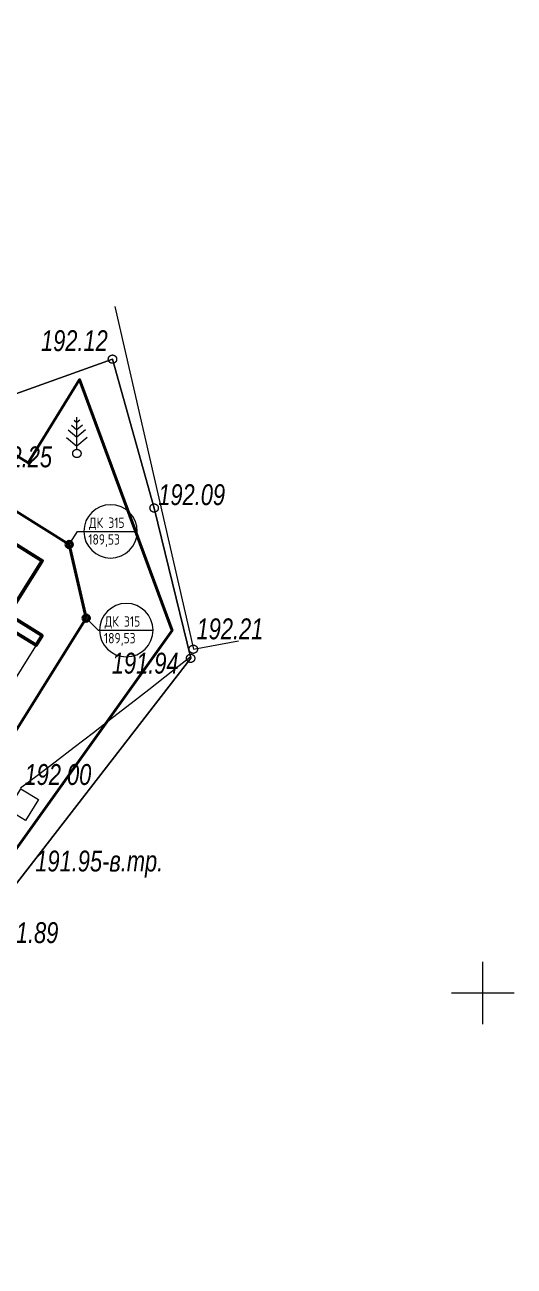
# Model space of a CAD drawing. Header units: millimetres. Extents: x -38151500 to -28914887, y -20564105 to -20349562.
# Drawn here: x -28938374 to -28914887, y -20524360 to -20464738 of the extents above; entities that cross this region are included whole.
import ezdxf
from ezdxf.xclip import XClip

# ---------------------------------------------------------------- set-up
doc = ezdxf.new("R2010")
doc.units = ezdxf.units.MM
doc.header["$MEASUREMENT"] = 0
doc.header["$XCLIPFRAME"] = 0
doc.linetypes.add('Wipeout_Contour', pattern=[1000, 0, -1000])
for name, color, linetype in [('!!! ПОДОСНОВА', 7, 'Continuous'), ('Дренаж', 7, 'Continuous'), ('Дренаж выноски', 7, 'Continuous')]:
    doc.layers.add(name, color=color, linetype=linetype)
for name, color, linetype, lineweight in [('Дренаж выноски_Ном._пера__21', 20, 'Continuous', 13), ('Дренаж_Ном._пера__20', 20, 'Continuous', 40), ('Новый_Defpoints_Ном._пера__16', 16, 'Continuous', 20), ('Новый_ГП_Граница участка_Ном._пера__1', 1, 'Continuous', 40), ('Новый_ГП_Здание сооружение_Ном._пера__22', 22, 'Continuous', 50), ('Чертеж_1_Новофедоровское_снт 28_07$0$tp_отметки_новые_Ном._пера__253', 252, 'Continuous', 18), ('Чертеж_1_Новый_ГП_Топография_Ном._пера__253', 252, 'Continuous', 18), ('Чертеж_1_Новый_Новофедоровское_снт 28_07$0$SETKA_Ном._пера__7', 7, 'Continuous', 18), ('Чертеж_1_Новый_Новофедоровское_снт 28_07$0$tp_Здания_Ном._пера__253', 252, 'Continuous', 18), ('Чертеж_1_Новый_Новофедоровское_снт 28_07$0$tp_Ограждения ДЕР_Ном._пера__253', 252, 'Continuous', 18), ('Чертеж_1_Новый_Новофедоровское_снт 28_07$0$tp_Ограждения мет_Ном._пера__253', 252, 'Continuous', 18), ('Чертеж_1_Новый_Новофедоровское_снт 28_07$0$tp_отметки_новые_Ном._пера__7', 7, 'Continuous', 18), ('Чертеж_1_Новый_Новофедоровское_снт 28_07$0$tp_растительность_Ном._пера__7', 7, 'Continuous', 18), ('Чертеж_1_Новый_Новофедоровское_снт 28_07$0$tp_рельеф_Ном._пера__253', 252, 'Continuous', 18)]:
    doc.layers.add(name, color=color, linetype=linetype, lineweight=lineweight)
doc.styles.add('РЎР“Р•РќР•Р\xa0РР\xa0_РЎРўРР›Р¬_1', font='arial.ttf', dxfattribs={"width": 0.75})
doc.styles.add('РЎР“Р•РќР•Р\xa0РР\xa0_РЎРўРР›Р¬_7', font='')
doc.styles.get('РЎР“Р•РќР•Р\xa0РР\xa0_РЎРўРР›Р¬_7').set_extended_font_data('GOST_type_A')
doc.linetypes.add('МЕЖА', pattern='A,0,[7,РіРµРЅРїРїР»Р°РЅ 2025_06_18 dima РІР°СЂРёР°РЅС‚ 21.Shx,S=39.68254,R=0,X=0,Y=1.38778e-17],-5480,0', length=5480)
doc.linetypes.add('Новофедоровское_снт 28_07$0$l474_2o', pattern='A,0,[3,РіРµРЅРїРїР»Р°РЅ 2025_06_18 dima РІР°СЂРёР°РЅС‚ 21.Shx,S=31.746032,R=0,X=0,Y=0],-5000,0', length=5000)
doc.linetypes.add('Новофедоровское_снт 28_07$0$З ДЕРЕВ', pattern='A,0,[2,РіРµРЅРїРїР»Р°РЅ 2025_06_18 dima РІР°СЂРёР°РЅС‚ 21.Shx,S=19.84127,R=0,X=0,Y=0.2],-2500,0', length=2500)
doc.linetypes.add('Новофедоровское_снт 28_07$0$МЕЖА', pattern='A,0,[5,РіРµРЅРїРїР»Р°РЅ 2025_06_18 dima РІР°СЂРёР°РЅС‚ 21.Shx,S=46.746032,R=0,X=0,Y=6.93889e-18],-6500,0', length=6500)

# ---------------------------------------------------------------- blocks, each defined once
blk = doc.blocks.new('Чертеж_6_1', base_point=(9133613, -7296))
at = {"layer": 'Чертеж_1_Новый_ГП_Топография_Ном._пера__253', "color": 252, "linetype": 'Новофедоровское_снт 28_07$0$МЕЖА', "lineweight": 18, "flags": 128}
for points in [[(-28988586, -20524360), (-28988547, -20524296), (-28978060, -20507196), (-28951890, -20524004), (-28940329, -20507967), (-28930413, -20495163), (-28932167, -20487946), (-28934172, -20480799), (-28939665, -20482761), (-28942520, -20481924), (-28956791, -20473145), (-28946842, -20456936), (-28954451, -20452238), (-28995482, -20519982)], [(-28957617, -20473796), (-28938217, -20485776), (-28935747, -20481776), (-28931307, -20493826), (-28941037, -20507436), (-28940177, -20507996), (-28951537, -20523486), (-28951867, -20524026), (-28952137, -20523856), (-28976617, -20508276), (-28965937, -20491166), (-28967647, -20490046)]]:
    blk.add_lwpolyline(points, close=True, dxfattribs=at)
at = {"layer": 'Чертеж_1_Новый_Новофедоровское_снт 28_07$0$SETKA_Ном._пера__7', "color": 7, "linetype": 'Continuous', "lineweight": 18, "flags": 128}
for points in [[(-28916387, -20512736), (-28916387, -20509736)], [(-28917887, -20511236), (-28914887, -20511236)]]:
    blk.add_lwpolyline(points, dxfattribs=at)
at = {"layer": 'Чертеж_1_Новый_Новофедоровское_снт 28_07$0$tp_Здания_Ном._пера__253', "color": 252, "linetype": 'Continuous', "lineweight": 18, "flags": 128}
blk.add_lwpolyline([(-28938336, -20502952), (-28939179, -20502442), (-28938566, -20501428), (-28937723, -20501938)], close=True, dxfattribs=at)
at = {"layer": 'Чертеж_1_Новый_Новофедоровское_снт 28_07$0$tp_Ограждения ДЕР_Ном._пера__253', "color": 252, "linetype": 'Новофедоровское_снт 28_07$0$З ДЕРЕВ', "lineweight": 18, "flags": 128}
blk.add_lwpolyline([(-28939665, -20482761), (-28934172, -20480799), (-28932166, -20487948), (-28930413, -20495163), (-28940329, -20507967), (-28950087, -20521186), (-28950334, -20521528)], dxfattribs=at)
at = {"layer": 'Чертеж_1_Новый_Новофедоровское_снт 28_07$0$tp_Ограждения мет_Ном._пера__253', "color": 252, "linetype": 'Новофедоровское_снт 28_07$0$l474_2o', "lineweight": 18, "flags": 128}
blk.add_lwpolyline([(-28934060, -20478259), (-28930283, -20494723), (-28928112, -20494321)], dxfattribs=at)
at = {"layer": 'Чертеж_1_Новый_Новофедоровское_снт 28_07$0$tp_отметки_новые_Ном._пера__7', "color": 7, "linetype": 'Continuous', "lineweight": 18}
for centre in [(-28934167, -20480796), (-28935877, -20485326), (-28932167, -20487946), (-28930417, -20495166), (-28930287, -20494726)]:
    blk.add_circle(centre, 200, dxfattribs=at)
at = {"layer": 'Чертеж_1_Новый_Новофедоровское_снт 28_07$0$tp_растительность_Ном._пера__7', "color": 7, "linetype": 'Continuous', "lineweight": 18}
for p, q in [((-28936012, -20483725), (-28935877, -20483838)), ((-28935877, -20485126), (-28935877, -20483576)), ((-28935741, -20483725), (-28935877, -20483838)), ((-28936289, -20484191), (-28935877, -20484537)), ((-28936142, -20483961), (-28935877, -20484183)), ((-28935611, -20483961), (-28935877, -20484183)), ((-28935465, -20484191), (-28935877, -20484537)), ((-28936377, -20484561), (-28935877, -20484981)), ((-28935377, -20484561), (-28935877, -20484981))]:
    blk.add_line(p, q, dxfattribs=at)
blk.add_circle((-28935877, -20485326), 200, dxfattribs=at)
at = {"layer": 'Чертеж_1_Новый_Новофедоровское_снт 28_07$0$tp_рельеф_Ном._пера__253', "color": 252, "linetype": 'Continuous', "lineweight": 18, "flags": 128}
blk.add_lwpolyline([(-28938587, -20501386), (-28937782, -20500788), (-28936916, -20500133), (-28936010, -20499440), (-28935086, -20498728), (-28934166, -20498014), (-28933272, -20497317), (-28932425, -20496655), (-28931648, -20496047), (-28930961, -20495512), (-28930388, -20495068)], dxfattribs=at)
at = {"layer": 'Чертеж_1_Новофедоровское_снт 28_07$0$tp_отметки_новые_Ном._пера__253', "color": 252, "linetype": 'Continuous', "lineweight": 18, "char_height": 1000, "attachment_point": 7, "style": 'РЎР“Р•РќР•Р\xa0РР\xa0_РЎРўРР›Р¬_1'}
for s, insert in [('\\A1;{\\pql;\\fArial|b0|i1|c204|p0;\\W0.750000;192.12}', (-28937597, -20480423)), ('\\A1;{\\pql;\\fArial|b0|i1|c204|p0;\\W0.750000;192.25}', (-28940274, -20486003)), ('\\A1;{\\pql;\\fArial|b0|i1|c204|p0;\\W0.750000;192.09}', (-28931968, -20487820)), ('\\A1;{\\pql;\\fArial|b0|i1|c204|p0;\\W0.750000;192.21}', (-28930131, -20494264)), ('\\A1;{\\pql;\\fArial|b0|i1|c204|p0;\\W0.750000;191.94}', (-28934199, -20495912)), ('\\A1;{\\pql;\\fArial|b0|i1|c204|p0;\\W0.750000;192.00}', (-28938388, -20501260)), ('\\A1;{\\pql;\\fArial|b0|i1|c204|p0;\\W0.750000;191.95-в.тр.}', (-28937871, -20505703)), ('\\A1;{\\pql;\\fArial|b0|i1|c204|p0;\\W0.750000;191.89}', (-28939971, -20508855))]:
    blk.add_mtext(s, dxfattribs=dict(at, insert=insert))
blk = doc.blocks.new('Колонна_9_1', base_point=(-28936243, -20489697))
at = {"color": 254, "linetype": 'Wipeout_Contour', "lineweight": 0, "ltscale": 992770347.1580278}
blk.add_wipeout([(-28936401, -20489697), (-28936401, -20489697), (-28936393, -20489746), (-28936371, -20489790), (-28936336, -20489825), (-28936292, -20489847), (-28936243, -20489855), (-28936243, -20489855), (-28936243, -20489855), (-28936195, -20489847), (-28936151, -20489825), (-28936116, -20489790), (-28936094, -20489746), (-28936086, -20489697), (-28936086, -20489697), (-28936086, -20489697), (-28936094, -20489649), (-28936116, -20489605), (-28936151, -20489570), (-28936195, -20489548), (-28936243, -20489540), (-28936243, -20489540), (-28936243, -20489540), (-28936292, -20489548), (-28936336, -20489570), (-28936371, -20489605), (-28936393, -20489649)], dxfattribs=at).dxf.layer = 'Дренаж'
at = {"layer": 'Дренаж_Ном._пера__20', "color": 20, "linetype": 'Continuous', "lineweight": 40, "flags": 128}
blk.add_lwpolyline([(-28936401, -20489697, 0.414214), (-28936243, -20489855, 0.414214), (-28936086, -20489697, 0.414214), (-28936243, -20489540, 0.414214)], format="xyb", close=True, dxfattribs=at)
blk = doc.blocks.new('Колонна_10_1', base_point=(-28935427, -20493233))
at = {"color": 254, "linetype": 'Wipeout_Contour', "lineweight": 0, "ltscale": 992808900.1542649}
blk.add_wipeout([(-28935585, -20493233), (-28935585, -20493233), (-28935577, -20493281), (-28935554, -20493325), (-28935520, -20493360), (-28935476, -20493382), (-28935427, -20493390), (-28935427, -20493390), (-28935427, -20493390), (-28935378, -20493382), (-28935334, -20493360), (-28935300, -20493325), (-28935277, -20493281), (-28935270, -20493233), (-28935270, -20493233), (-28935270, -20493233), (-28935277, -20493184), (-28935300, -20493140), (-28935334, -20493105), (-28935378, -20493083), (-28935427, -20493075), (-28935427, -20493075), (-28935427, -20493075), (-28935476, -20493083), (-28935520, -20493105), (-28935554, -20493140), (-28935577, -20493184)], dxfattribs=at).dxf.layer = 'Дренаж'
at = {"layer": 'Дренаж_Ном._пера__20', "color": 20, "linetype": 'Continuous', "lineweight": 40, "flags": 128}
blk.add_lwpolyline([(-28935585, -20493233, 0.414214), (-28935427, -20493390, 0.414214), (-28935270, -20493233, 0.414214), (-28935427, -20493075, 0.414214)], format="xyb", close=True, dxfattribs=at)
blk = doc.blocks.new('Выноска_12_1', base_point=(-28936243, -20489697))
at = {"layer": 'Дренаж выноски_Ном._пера__21', "color": 20, "linetype": 'Continuous', "lineweight": 13}
for p, q in [((-28936217, -20489655), (-28935850, -20489068)), ((-28935850, -20489068), (-28935539, -20489068)), ((-28935539, -20489068), (-28932974, -20489068))]:
    blk.add_line(p, q, dxfattribs=at)
at = {"layer": 'Дренаж выноски_Ном._пера__21', "color": 20, "linetype": 'Continuous', "lineweight": 13, "flags": 128}
blk.add_lwpolyline([(-28932974, -20489068, 1), (-28935539, -20489068, 1)], format="xyb", close=True, dxfattribs=at)
at = {"layer": 'Дренаж выноски_Ном._пера__21', "color": 20, "linetype": 'Continuous', "lineweight": 13}
blk.add_circle((-28936243, -20489697), 50, dxfattribs=at)
at = {"layer": 'Дренаж выноски_Ном._пера__21', "color": 20, "lineweight": 13, "insert": (-28934256, -20488402), "char_height": 500, "width": 2000, "attachment_point": 2, "line_spacing_factor": 0.961326, "style": 'РЎР“Р•РќР•Р\xa0РР\xa0_РЎРўРР›Р¬_7'}
blk.add_mtext('\\A1;{\\pqc;\\pt0,21000;\\fGOST_type_A|b0|i0|c0|p0;\\W1.000000;ДК 315\\fGOST_type_A|b0|i0|c0|p0;\\W1.000000;\\A1{\\H.66x;\\S^  ;}\\fGOST_type_A|b0|i0|c0|p0;\\W1.000000;\\fGOST_type_A|b0|i0|c0|p0;\\W1.000000;\\A1{\\H.66x;\\S^  ;}\\fGOST_type_A|b0|i0|c0|p0;\\W1.000000; \\fGOST_type_A|b0|i0|c0|p0;\\W1.000000;\\fGOST_type_A|b0|i0|c0|p0;\\W1.000000;\\fGOST_type_A|b0|i0|c0|p0;\\W1.000000;\\fGOST_type_A|b0|i0|c0|p0;\\W1.000000;\\fGOST_type_A|b0|i0|c0|p0;\\W1.000000;189,53 \\fGOST_type_A|b0|i0|c0|p0;\\W1.000000;\\A1{\\H.66x;\\S^  ;}\\fGOST_type_A|b0|i0|c0|p0;\\W1.000000;\\fGOST_type_A|b0|i0|c0|p0;\\W1.000000;\\A1{\\H.66x;\\S^  ;}\\fGOST_type_A|b0|i0|c0|p0;\\W1.000000;\\fGOST_type_A|b0|i0|c0|p0;\\W1.000000;\\fGOST_type_A|b0|i0|c0|p0;\\W1.000000;\\fGOST_type_A|b0|i0|c0|p0;\\W1.000000;\\fGOST_type_A|b0|i0|c0|p0;\\W1.000000;\\fGOST_type_A|b0|i0|c0|p0;\\W1.000000;\\fGOST_type_A|b0|i0|c0|p0;\\W1.000000;\\fGOST_type_A|b0|i0|c0|p0;\\W1.000000;\\fGOST_type_A|b0|i0|c0|p0;\\W1.000000;\\fGOST_type_A|b0|i0|c0|p0;\\W1.000000;\\fGOST_type_A|b0|i0|c0|p0;\\W1.000000;\\fGOST_type_A|b0|i0|c0|p0;\\W1.000000;\\fGOST_type_A|b0|i0|c0|p0;\\W1.000000;\\fGOST_type_A|b0|i0|c0|p0;\\W1.000000;\\fGOST_type_A|b0|i0|c0|p0;\\W1.000000;\\fGOST_type_A|b0|i0|c0|p0;\\W1.000000;\\fGOST_type_A|b0|i0|c0|p0;\\W1.000000;\\fGOST_type_A|b0|i0|c0|p0;\\W1.000000;\\fGOST_type_A|b0|i0|c0|p0;\\W1.000000;\\fGOST_type_A|b0|i0|c0|p0;\\W1.000000;\\fGOST_type_A|b0|i0|c0|p0;\\W1.000000;\\fGOST_type_A|b0|i0|c0|p0;\\W1.000000;\\fGOST_type_A|b0|i0|c0|p0;\\W1.000000;\\fGOST_type_A|b0|i0|c0|p0;\\W1.000000;\\fGOST_type_A|b0|i0|c0|p0;\\W1.000000;\\fGOST_type_A|b0|i0|c0|p0;\\W1.000000;\\fGOST_type_A|b0|i0|c0|p0;\\W1.000000;\\fGOST_type_A|b0|i0|c0|p0;\\W1.000000;\\fGOST_type_A|b0|i0|c0|p0;\\W1.000000;\\fGOST_type_A|b0|i0|c0|p0;\\W1.000000;\\fGOST_type_A|b0|i0|c0|p0;\\W1.000000;\\fGOST_type_A|b0|i0|c0|p0;\\W1.000000;\\fGOST_type_A|b0|i0|c0|p0;\\W1.000000;\\fGOST_type_A|b0|i0|c0|p0;\\W1.000000;\\fGOST_type_A|b0|i0|c0|p0;\\W1.000000;}', dxfattribs=at)
blk = doc.blocks.new('Выноска_13_1', base_point=(-28935427, -20493233))
at = {"layer": 'Дренаж выноски_Ном._пера__21', "color": 20, "linetype": 'Continuous', "lineweight": 13}
for p, q in [((-28935392, -20493268), (-28934848, -20493812)), ((-28934848, -20493812), (-28934787, -20493812)), ((-28934787, -20493812), (-28932222, -20493812))]:
    blk.add_line(p, q, dxfattribs=at)
at = {"layer": 'Дренаж выноски_Ном._пера__21', "color": 20, "linetype": 'Continuous', "lineweight": 13, "flags": 128}
blk.add_lwpolyline([(-28932222, -20493812, 1), (-28934787, -20493812, 1)], format="xyb", close=True, dxfattribs=at)
at = {"layer": 'Дренаж выноски_Ном._пера__21', "color": 20, "linetype": 'Continuous', "lineweight": 13}
blk.add_circle((-28935427, -20493233), 50, dxfattribs=at)
at = {"layer": 'Дренаж выноски_Ном._пера__21', "color": 20, "lineweight": 13, "insert": (-28933505, -20493145), "char_height": 500, "width": 2000, "attachment_point": 2, "line_spacing_factor": 0.961326, "style": 'РЎР“Р•РќР•Р\xa0РР\xa0_РЎРўРР›Р¬_7'}
blk.add_mtext('\\A1;{\\pqc;\\pt0,21000;\\fGOST_type_A|b0|i0|c0|p0;\\W1.000000;ДК 315\\fGOST_type_A|b0|i0|c0|p0;\\W1.000000;\\A1{\\H.66x;\\S^  ;}\\fGOST_type_A|b0|i0|c0|p0;\\W1.000000;\\fGOST_type_A|b0|i0|c0|p0;\\W1.000000;\\A1{\\H.66x;\\S^  ;}\\fGOST_type_A|b0|i0|c0|p0;\\W1.000000; \\fGOST_type_A|b0|i0|c0|p0;\\W1.000000;\\fGOST_type_A|b0|i0|c0|p0;\\W1.000000;\\fGOST_type_A|b0|i0|c0|p0;\\W1.000000;\\fGOST_type_A|b0|i0|c0|p0;\\W1.000000;\\fGOST_type_A|b0|i0|c0|p0;\\W1.000000;189,53 \\fGOST_type_A|b0|i0|c0|p0;\\W1.000000;\\A1{\\H.66x;\\S^  ;}\\fGOST_type_A|b0|i0|c0|p0;\\W1.000000;\\fGOST_type_A|b0|i0|c0|p0;\\W1.000000;\\A1{\\H.66x;\\S^  ;}\\fGOST_type_A|b0|i0|c0|p0;\\W1.000000;\\fGOST_type_A|b0|i0|c0|p0;\\W1.000000;\\fGOST_type_A|b0|i0|c0|p0;\\W1.000000;\\fGOST_type_A|b0|i0|c0|p0;\\W1.000000;\\fGOST_type_A|b0|i0|c0|p0;\\W1.000000;\\fGOST_type_A|b0|i0|c0|p0;\\W1.000000;\\fGOST_type_A|b0|i0|c0|p0;\\W1.000000;\\fGOST_type_A|b0|i0|c0|p0;\\W1.000000;\\fGOST_type_A|b0|i0|c0|p0;\\W1.000000;\\fGOST_type_A|b0|i0|c0|p0;\\W1.000000;\\fGOST_type_A|b0|i0|c0|p0;\\W1.000000;\\fGOST_type_A|b0|i0|c0|p0;\\W1.000000;\\fGOST_type_A|b0|i0|c0|p0;\\W1.000000;\\fGOST_type_A|b0|i0|c0|p0;\\W1.000000;\\fGOST_type_A|b0|i0|c0|p0;\\W1.000000;\\fGOST_type_A|b0|i0|c0|p0;\\W1.000000;\\fGOST_type_A|b0|i0|c0|p0;\\W1.000000;\\fGOST_type_A|b0|i0|c0|p0;\\W1.000000;\\fGOST_type_A|b0|i0|c0|p0;\\W1.000000;\\fGOST_type_A|b0|i0|c0|p0;\\W1.000000;\\fGOST_type_A|b0|i0|c0|p0;\\W1.000000;\\fGOST_type_A|b0|i0|c0|p0;\\W1.000000;\\fGOST_type_A|b0|i0|c0|p0;\\W1.000000;\\fGOST_type_A|b0|i0|c0|p0;\\W1.000000;\\fGOST_type_A|b0|i0|c0|p0;\\W1.000000;\\fGOST_type_A|b0|i0|c0|p0;\\W1.000000;\\fGOST_type_A|b0|i0|c0|p0;\\W1.000000;\\fGOST_type_A|b0|i0|c0|p0;\\W1.000000;\\fGOST_type_A|b0|i0|c0|p0;\\W1.000000;\\fGOST_type_A|b0|i0|c0|p0;\\W1.000000;\\fGOST_type_A|b0|i0|c0|p0;\\W1.000000;\\fGOST_type_A|b0|i0|c0|p0;\\W1.000000;\\fGOST_type_A|b0|i0|c0|p0;\\W1.000000;\\fGOST_type_A|b0|i0|c0|p0;\\W1.000000;\\fGOST_type_A|b0|i0|c0|p0;\\W1.000000;}', dxfattribs=at)

msp = doc.modelspace()

# ---------------------------------------------------------------- linework, layer by layer
at = {"layer": 'Новый_Defpoints_Ном._пера__16', "color": 16, "linetype": 'Continuous', "lineweight": 20}
msp.add_lwpolyline([(-28944696.32, -20505522.66), (-28944738.66, -20505495.89), (-28945692.45, -20507022.26), (-28949610.52, -20504574.15), (-28948947.86, -20503514.3), (-28952238.69, -20501458.21), (-28953007.28, -20502688.26), (-28959062.13, -20498904.77), (-28958293.73, -20497674.6), (-28962914.41, -20494766.41), (-28961890.73, -20493127.55), (-28961932.98, -20493100.81), (-28953904.37, -20480253.43), (-28937537.53, -20490480.57), (-28939153.35, -20493066.42), (-28937543.84, -20494073.1)], close=True, dxfattribs=at)
at = {"layer": 'Новый_ГП_Здание сооружение_Ном._пера__22', "color": 22, "linetype": 'Continuous', "lineweight": 50}
msp.add_lwpolyline([(-28939445.23, -20493533.53), (-28937833.43, -20494540.69), (-28937543.84, -20494073.1), (-28939153.78, -20493067.11), (-28937537.53, -20490480.57), (-28947883.72, -20484015.55)], dxfattribs=at)

# ---------------------------------------------------------------- block references
at = {"layer": '!!! ПОДОСНОВА', "color": 252, "linetype": 'Continuous', "lineweight": 40}
ref = msp.add_blockref('Чертеж_6_1', (9133613.3, -7295.8), dxfattribs=at)
XClip(ref).set_block_clipping_path([(-29023160.6301666386, -20426134.2498699203), (-29023160.6301666386, -20517391.6082299612), (-29000580.0605172701, -20517391.6082299612), (-28995186.9228329286, -20528511.4797440507), (-28909821.0592032, -20528511.4797440507), (-28909821.0592032, -20426017.5390227698)])

# ---------------------------------------------------------------- next in the draw order: block references
at = {"layer": 'Дренаж', "color": 20, "lineweight": 40}
for name, p in [('Колонна_9_1', (-28936243.43, -20489697.32)), ('Колонна_10_1', (-28935427.02, -20493232.63))]:
    msp.add_blockref(name, p, dxfattribs=at)

# ---------------------------------------------------------------- next in the draw order: linework, layer by layer
at = {"layer": 'Дренаж_Ном._пера__20', "color": 20, "linetype": 'Continuous', "lineweight": 40}
for p, q in [((-28936243.43, -20489697.32), (-28954334.33, -20478392.87)), ((-28936243.43, -20489697.32), (-28935427.02, -20493232.63)), ((-28944266.79, -20507382.95), (-28935427.02, -20493232.63))]:
    msp.add_line(p, q, dxfattribs=at)
at = {"layer": 'Новый_ГП_Граница участка_Ном._пера__1', "color": 1, "linetype": 'МЕЖА', "lineweight": 40}
msp.add_lwpolyline([(-28957616.7, -20473795.8), (-28938216.7, -20485775.8), (-28935746.7, -20481775.8), (-28931306.7, -20493825.8), (-28941036.7, -20507435.8), (-28940176.7, -20507995.8), (-28951536.7, -20523485.8), (-28951866.7, -20524025.8), (-28952136.7, -20523855.8), (-28976616.7, -20508275.8), (-28965936.7, -20491165.8), (-28967646.7, -20490045.8)], close=True, dxfattribs=at)

# ---------------------------------------------------------------- next in the draw order: block references
at = {"layer": 'Дренаж выноски', "color": 20, "linetype": 'Continuous', "lineweight": 13}
for name, p in [('Выноска_12_1', (-28936243.43, -20489697.32)), ('Выноска_13_1', (-28935427.02, -20493232.63))]:
    msp.add_blockref(name, p, dxfattribs=at)

doc.saveas('drawing.dxf')
